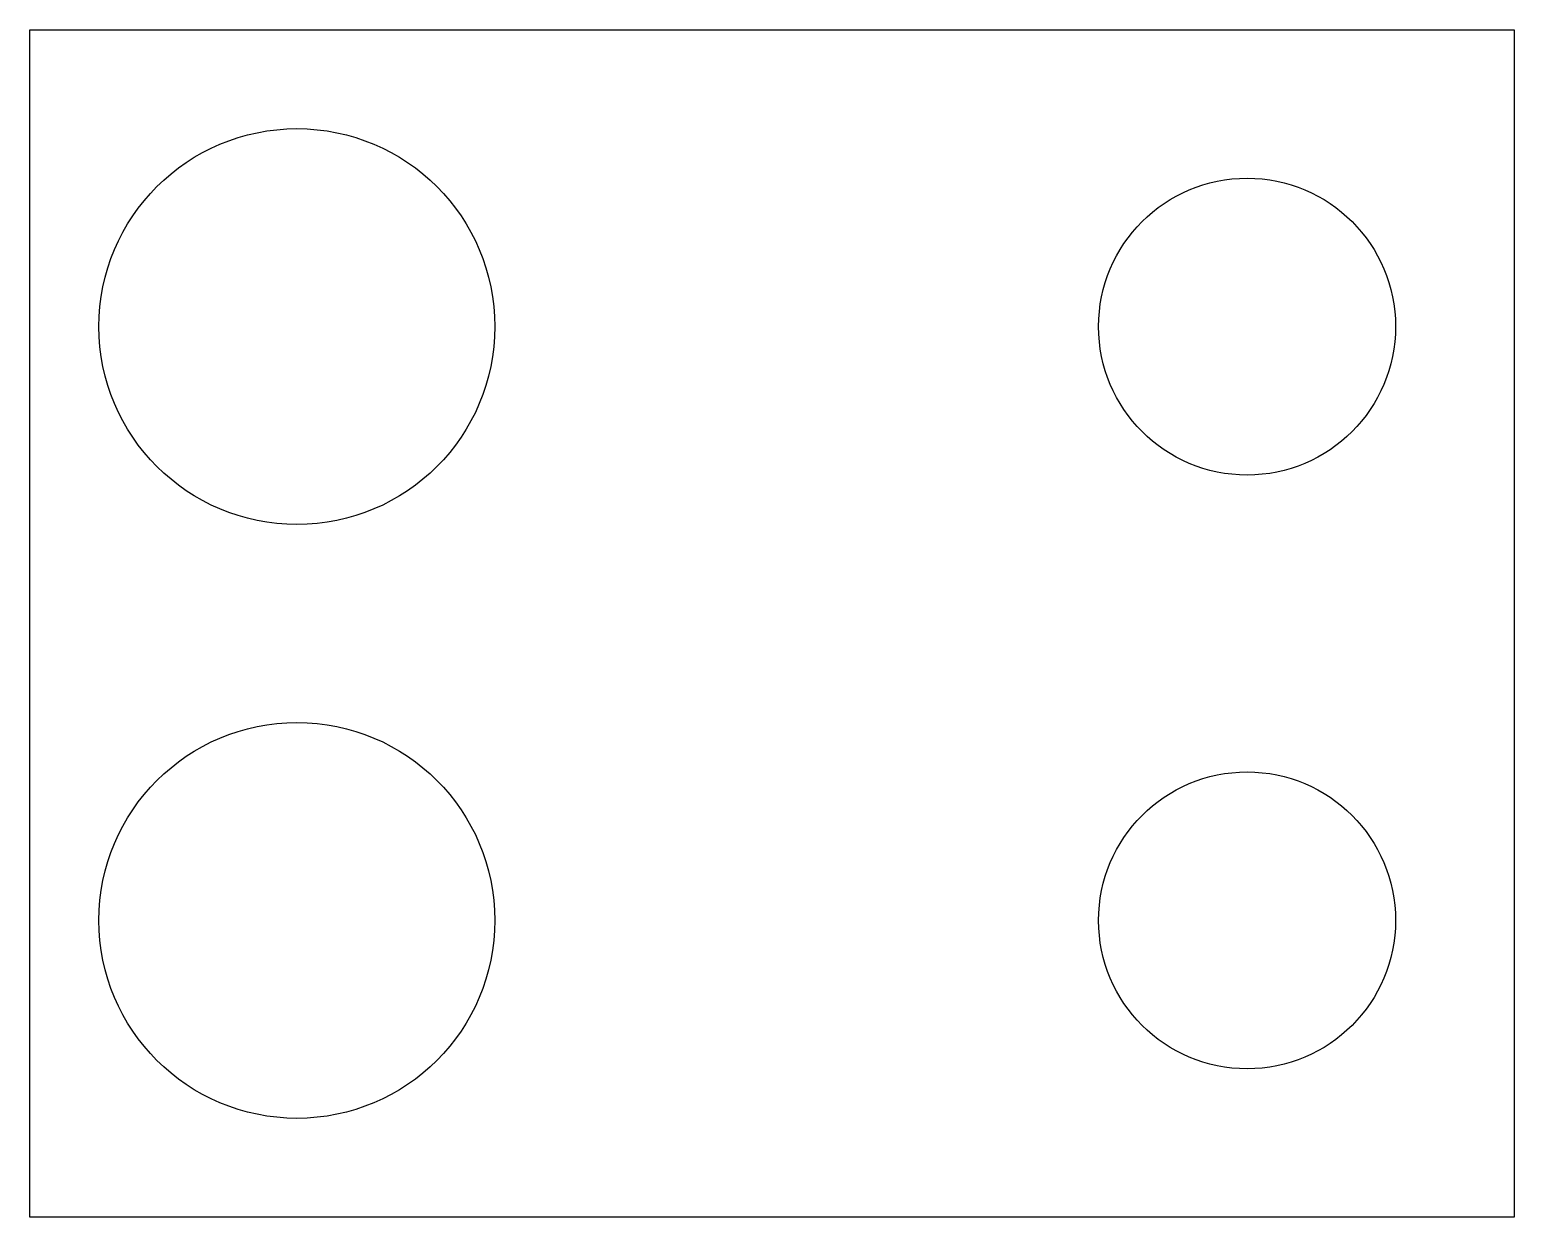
# Model space of a CAD drawing. Header units: inches. Extents: x 0 to 3.75, y 0 to 3.
import ezdxf

# ---------------------------------------------------------------- set-up
doc = ezdxf.new("R2010")
doc.units = ezdxf.units.IN
doc.header["$MEASUREMENT"] = 0
doc.layers.add('CUT', color=7, linetype='Continuous')

msp = doc.modelspace()

# ---------------------------------------------------------------- linework, layer by layer
at = {"layer": 'CUT'}
for p, q in [((0, 3), (3.75, 3)), ((0, 0), (0, 3)), ((3.75, 3), (3.75, 0)), ((3.75, 0), (0, 0))]:
    msp.add_line(p, q, dxfattribs=at)
for centre, radius in [((0.675, 2.25), 0.5), ((3.075, 2.25), 0.375), ((0.675, 0.75), 0.5), ((3.075, 0.75), 0.375)]:
    msp.add_circle(centre, radius, dxfattribs=at)

doc.saveas('drawing.dxf')
